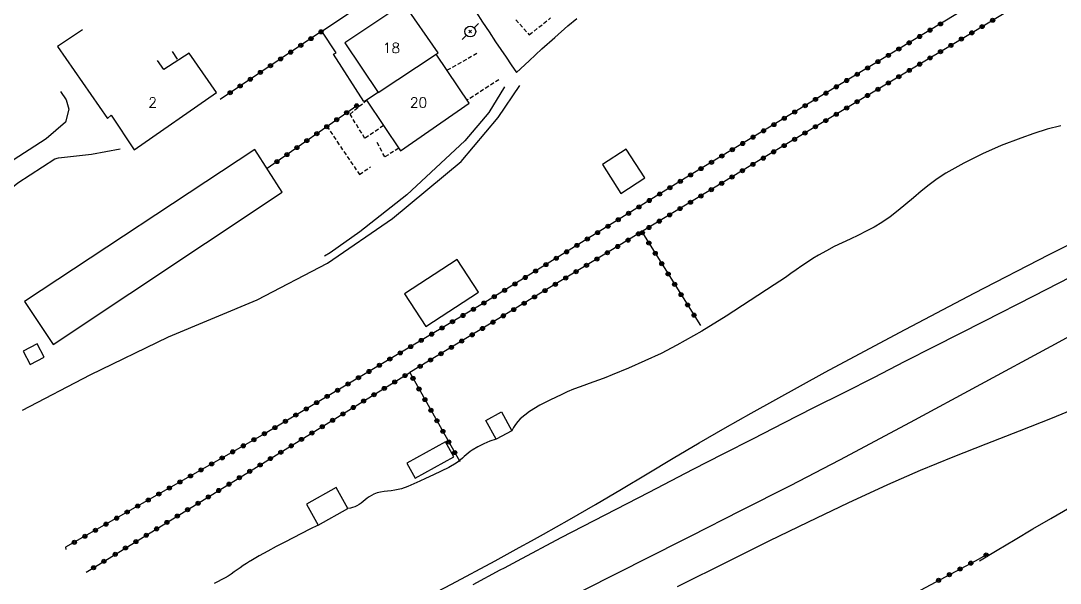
# Model space of a CAD drawing. Header units: millimetres. Extents: x 146998 to 148001, y 143000 to 144001.
# Drawn here: x 147371.3 to 147499.4, y 143668.2 to 143737.6 of the extents above; entities that cross this region are included whole.
import ezdxf
from ezdxf.enums import TextEntityAlignment as Align

# ---------------------------------------------------------------- set-up
doc = ezdxf.new("R2010")
doc.units = ezdxf.units.MM
doc.linetypes.add('DASHED', pattern=[0.75, 0.5, -0.25])
doc.layers.get('0').update_dxf_attribs({"linetype": 'CONTINUOUS'})
for name, color, linetype in [('W0001', 6, 'DASHED'), ('W0008', 7, 'CONTINUOUS'), ('W0014', 7, 'CONTINUOUS'), ('W0017', 7, 'CONTINUOUS'), ('W0071', 7, 'CONTINUOUS'), ('W0101', 7, 'CONTINUOUS'), ('W0104', 1, 'CONTINUOUS'), ('W0112', 1, 'DASHED'), ('W0211', 2, 'CONTINUOUS'), ('W0214', 2, 'CONTINUOUS'), ('W0300', 7, 'CONTINUOUS'), ('W0323', 7, 'CONTINUOUS'), ('W0473', 7, 'CONTINUOUS'), ('W0991', 7, 'CONTINUOUS'), ('W1102', 7, 'CONTINUOUS')]:
    doc.layers.add(name, color=color, linetype=linetype)
doc.styles.get("Standard").update_dxf_attribs({"font": 'romans.shx', "width": 0.85})

# ---------------------------------------------------------------- blocks, each defined once
blk = doc.blocks.new('T473')
for p, q in [((-0.166667, 0.166667), (0.166667, -0.166667)), ((-0.166667, -0.166667), (0.166667, 0.166667)), ((0.500001, 0.500001), (1.000002, 1.000002)), ((-1.000002, -1.000002), (-0.500001, -0.500001))]:
    blk.add_line(p, q)
blk.add_ellipse((0, 0), major_axis=(0.471405, 0.471405), ratio=1, start_param=5.4977871438, end_param=11.780972451)
blk = doc.blocks.new('t323o')
at = {"color": 0, "linetype": 'Continuous'}
for radius in [0.25, 0.15]:
    blk.add_circle((0, 0), radius, dxfattribs=at)

msp = doc.modelspace()

# ---------------------------------------------------------------- linework, layer by layer
at = {"layer": 'W0001'}
msp.add_lwpolyline([(147432.3, 143737.75), (147433.98, 143735.9), (147436.61, 143737.99)], dxfattribs=at)
at = {"layer": 'W0008'}
msp.add_lwpolyline([(147432.39, 143731.25), (147433.96, 143732.7), (147435.54, 143734.15), (147437.13, 143735.57), (147438.74, 143736.99), (147439.82, 143737.91)], dxfattribs=at)
at = {"layer": 'W0014'}
msp.add_lwpolyline([(147427.42, 143738.68), (147428.22, 143737.46), (147429.03, 143736.25), (147429.83, 143735.03), (147430.47, 143734.08), (147431.11, 143733.14), (147431.76, 143732.19), (147432.4, 143731.25)], dxfattribs=at)
at = {"layer": 'W0017'}
for points in [[(147376.18, 143728.92), (147376.89, 143727.88), (147377.19, 143726.74), (147376.77, 143725.1), (147374.42, 143723.08), (147369.63, 143719.97), (147365.01, 143717.01), (147362.86, 143715.79), (147361.63, 143715.38), (147359.26, 143715.08)], [(147363.67, 143711.8), (147370.92, 143717.62), (147375.47, 143720.59), (147375.94, 143720.71), (147380.01, 143721.18), (147383.54, 143721.83)]]:
    msp.add_lwpolyline(points, dxfattribs=at)
at = {"layer": 'W0071'}
for points in [[(147447.81, 143671), (147453.94, 143674.09), (147460.06, 143677.19), (147466.18, 143680.3), (147472.27, 143683.46), (147480.98, 143688.09), (147489.66, 143692.78), (147498.32, 143697.49), (147506.99, 143702.2), (147514.19, 143706.06), (147521.41, 143709.91), (147528.61, 143713.78), (147535.76, 143717.74), (147544.03, 143722.44), (147552.26, 143727.2), (147560.45, 143732.03), (147568.59, 143736.95), (147576.09, 143741.6), (147583.54, 143746.32), (147590.95, 143751.12), (147598.3, 143755.99)], [(147371.49, 143689.6), (147379.85, 143693.93), (147389.49, 143698.62), (147400.44, 143703.18), (147409.11, 143707.7), (147417.09, 143713.23), (147425.59, 143720.26), (147430.12, 143725.68), (147432.83, 143729.64)], [(147430.93, 143729.46), (147429, 143726.3), (147426.04, 143722.81), (147418.86, 143716.14), (147413.1, 143711.57), (147409.43, 143708.99), (147408.71, 143708.58)], [(147432.52, 143671), (147437.92, 143673.85), (147443.33, 143676.68), (147448.76, 143679.48), (147454.18, 143682.29), (147457.9, 143684.2), (147461.62, 143686.1), (147465.35, 143688), (147469.07, 143689.89), (147472.8, 143691.78), (147476.53, 143693.67), (147480.25, 143695.57), (147483.98, 143697.47), (147490.08, 143700.58), (147496.19, 143703.68), (147502.29, 143706.81)], [(147315.24, 143601.39), (147324.85, 143606.28), (147334.43, 143611.2), (147343.99, 143616.18), (147353.52, 143621.19), (147359.65, 143624.46), (147365.77, 143627.76), (147371.87, 143631.09), (147377.97, 143634.42), (147384.06, 143637.76), (147390.16, 143641.08), (147396.28, 143644.38), (147402.41, 143647.64), (147411.7, 143652.51), (147421.02, 143657.31), (147430.35, 143662.09), (147439.69, 143666.87), (147441.72, 143667.91), (147443.75, 143668.94), (147445.78, 143669.97), (147447.81, 143671)], [(147427.06, 143668.07), (147430.37, 143669.86), (147430.91, 143670.14), (147431.45, 143670.43), (147431.98, 143670.71), (147432.52, 143671)]]:
    msp.add_lwpolyline(points, dxfattribs=at)
at = {"layer": 'W0101'}
for points in [[(147422.49, 143733.5), (147422.72, 143733.66), (147418.52, 143739.77), (147411.23, 143734.91), (147415.34, 143728.79)], [(147378.89, 143736.52), (147375.79, 143734.44)], [(147375.79, 143734.44), (147381.95, 143725.57), (147382.43, 143725.98), (147382.42, 143725.99), (147385.24, 143721.71), (147395.39, 143728.77), (147392.05, 143733.62), (147388.91, 143731.6), (147388.92, 143731.6), (147388.13, 143732.73)], [(147426.56, 143727.48), (147422.49, 143733.5)], [(147415.34, 143728.79), (147413.91, 143727.84), (147418.08, 143721.58), (147426.56, 143727.48)]]:
    msp.add_lwpolyline(points, dxfattribs=at)
at = {"layer": 'W0104'}
msp.add_lwpolyline([(147413.91, 143727.84), (147413.58, 143727.67), (147409.85, 143733.49), (147410.18, 143733.67), (147408.4, 143736.33), (147415.47, 143741.08), (147416.93, 143738.71)], dxfattribs=at)
for points in [[(147400.12, 143721.76), (147371.73, 143702.98), (147375.28, 143697.7), (147403.49, 143716.48)], [(147448.23, 143718.23), (147445.93, 143721.78), (147442.99, 143719.88), (147445.28, 143716.33)], [(147425.1, 143708.16), (147418.6, 143703.93), (147421.22, 143699.91), (147427.72, 143704.14)], [(147371.56, 143696.86), (147372.43, 143695.2), (147374.15, 143696.11), (147373.28, 143697.77)], [(147430.55, 143689.38), (147431.82, 143687.05), (147429.89, 143686), (147428.62, 143688.32)], [(147423.64, 143685.69), (147418.89, 143683.06), (147419.92, 143681.2), (147424.67, 143683.83)], [(147410.18, 143680.03), (147406.51, 143677.98), (147407.95, 143675.39), (147411.62, 143677.44)]]:
    msp.add_lwpolyline(points, close=True, dxfattribs=at)
at = {"layer": 'W0112'}
for points in [[(147427.52, 143733.61), (147423.83, 143731.52)], [(147430.23, 143730.36), (147426.32, 143727.84)], [(147416.01, 143724.69), (147413.7, 143723.12), (147411.87, 143726.1), (147413.91, 143727.84)], [(147409, 143724.62), (147413.02, 143718.68), (147414.39, 143719.59)], [(147417.87, 143721.9), (147416.16, 143720.83), (147415.18, 143722.68)]]:
    msp.add_lwpolyline(points, dxfattribs=at)
at = {"layer": 'W0211'}
for points in [[(147429.76, 143671), (147431.25, 143671.81), (147432.74, 143672.62), (147434.23, 143673.44), (147435.71, 143674.26), (147438.94, 143676.08), (147442.15, 143677.95), (147445.35, 143679.84), (147448.53, 143681.74), (147451.72, 143683.65), (147454.91, 143685.54), (147458.12, 143687.4), (147461.35, 143689.23), (147470.45, 143694.25), (147479.61, 143699.17), (147488.82, 143704.01), (147498.06, 143708.77), (147501.96, 143710.71)], [(147502.52, 143690.26), (147498.46, 143688.58), (147494.38, 143686.98), (147490.29, 143685.39), (147486.21, 143683.79), (147482.16, 143682.12), (147478.14, 143680.36), (147473.24, 143678.09), (147468.36, 143675.77), (147463.5, 143673.4), (147458.66, 143671)], [(147365.95, 143641.44), (147371.68, 143643.34), (147377.35, 143645.39), (147382.98, 143647.59), (147388.54, 143649.92), (147393.51, 143652.21), (147398.41, 143654.65), (147403.27, 143657.17), (147408.13, 143659.69), (147413.55, 143662.48), (147418.97, 143665.28), (147424.38, 143668.12), (147429.76, 143671)], [(147458.66, 143671), (147456.51, 143669.92), (147454.36, 143668.84), (147452.2, 143667.76)]]:
    msp.add_lwpolyline(points, dxfattribs=at)
at = {"layer": 'W0214'}
for points in [[(147499.5, 143724.66), (147497.82, 143724.25), (147496.18, 143723.72), (147494.57, 143723.15), (147492.18, 143722.24), (147489.84, 143721.22), (147487.55, 143720.08), (147485.32, 143718.82), (147484.28, 143718.13), (147483.28, 143717.39), (147482.31, 143716.6), (147481.36, 143715.8), (147480.42, 143714.99), (147479.46, 143714.2), (147478.47, 143713.44), (147477.44, 143712.74), (147476.5, 143712.18), (147475.53, 143711.66), (147474.55, 143711.17), (147473.56, 143710.7), (147472.57, 143710.23), (147471.58, 143709.76), (147470.61, 143709.26), (147469.65, 143708.72), (147468.95, 143708.29), (147468.26, 143707.84), (147467.58, 143707.38), (147466.9, 143706.91), (147466.22, 143706.43), (147465.55, 143705.96), (147464.87, 143705.5), (147464.18, 143705.04), (147461.22, 143703.12), (147458.25, 143701.2), (147455.25, 143699.33), (147452.17, 143697.59), (147450.22, 143696.59), (147448.22, 143695.66), (147446.21, 143694.78), (147444.19, 143693.92), (147443.41, 143693.6), (147442.62, 143693.31), (147441.82, 143693.02), (147441.03, 143692.74), (147440.23, 143692.46), (147439.44, 143692.16), (147438.66, 143691.83), (147437.89, 143691.48), (147436.58, 143690.85), (147435.28, 143690.18), (147434.02, 143689.42), (147432.87, 143688.5), (147432.55, 143688.18), (147432.27, 143687.83), (147432.03, 143687.45), (147431.82, 143687.05)], [(147429.89, 143686), (147429.13, 143685.74), (147428.38, 143685.42), (147427.65, 143685.07), (147426.95, 143684.66), (147426.69, 143684.48), (147426.43, 143684.29), (147426.19, 143684.08), (147425.96, 143683.86), (147425.72, 143683.65), (147425.48, 143683.44), (147425.23, 143683.24), (147424.97, 143683.05), (147424.06, 143682.52), (147423.11, 143682.04), (147422.15, 143681.6), (147421.19, 143681.16), (147420.47, 143680.82), (147419.74, 143680.48), (147418.99, 143680.16), (147418.23, 143679.89), (147417.81, 143679.78), (147417.38, 143679.7), (147416.95, 143679.64), (147416.51, 143679.59), (147416.08, 143679.54), (147415.64, 143679.47), (147415.21, 143679.36), (147414.8, 143679.21), (147414.51, 143679.07), (147414.24, 143678.9), (147413.99, 143678.71), (147413.75, 143678.51), (147413.51, 143678.31), (147413.26, 143678.12), (147413, 143677.94), (147412.73, 143677.79), (147412.46, 143677.67), (147412.19, 143677.57), (147411.91, 143677.5), (147411.62, 143677.44)], [(147489.5, 143671), (147491.68, 143672.32), (147493.87, 143673.64), (147496.07, 143674.94), (147498.27, 143676.23), (147504.02, 143679.56)], [(147407.95, 143675.39), (147406.92, 143674.88), (147405.89, 143674.37), (147404.86, 143673.84), (147403.84, 143673.31), (147402.78, 143672.75), (147401.72, 143672.18), (147400.67, 143671.6), (147399.63, 143671)], [(147399.63, 143671), (147399.59, 143670.98), (147399.55, 143670.95), (147399.51, 143670.93), (147399.47, 143670.9), (147399.09, 143670.66), (147398.71, 143670.4), (147398.34, 143670.14), (147397.97, 143669.88), (147397.6, 143669.61), (147397.23, 143669.36), (147396.85, 143669.11), (147396.46, 143668.88), (147395.14, 143668.18)]]:
    msp.add_lwpolyline(points, dxfattribs=at)
at = {"layer": 'W0300'}
msp.add_lwpolyline([(147390.61, 143732.89), (147389.99, 143733.85)], dxfattribs=at)
at = {"layer": 'W0323'}
for points in [[(147540.26, 143770.73), (147513.9, 143755.16), (147486.79, 143738.52), (147453.73, 143718.52), (147428.81, 143703.06), (147401.62, 143686.84), (147376.8, 143672.66), (147376.82, 143672.4)], [(147529.93, 143761.14), (147514.44, 143751.8), (147488.37, 143736.04), (147462.46, 143720.46), (147419.24, 143694.21)], [(147408.4, 143736.33), (147395.84, 143727.92)], [(147412.71, 143727.15), (147401.64, 143719.39)], [(147447.85, 143711.59), (147455.08, 143700.03)], [(147381.64, 143671), (147419.24, 143694.21), (147425.41, 143683.24)], [(147376.11, 143610.21), (147421.28, 143634.82), (147488.99, 143671)], [(147379.33, 143669.57), (147381.64, 143671)], [(147488.99, 143671), (147490.38, 143671.75)]]:
    msp.add_lwpolyline(points, dxfattribs=at)
at = {"layer": 'W1102'}
msp.add_lwpolyline([(147415.34, 143728.79), (147422.49, 143733.5)], dxfattribs=at)

# ---------------------------------------------------------------- block references
at = {"layer": 'W0323'}
for p, rotation in [((147491.11, 143737.69), 211.1521184702295), ((147408.3, 143736.27), 213.8172674586517), ((147483.39, 143736.47), 211.1674489102795), ((147484.68, 143737.24), 211.1674489102795), ((147488.54, 143736.14), 211.1521184702295), ((147489.82, 143736.92), 211.1521184702295), ((147407.06, 143735.43), 213.8172674586517), ((147480.82, 143734.91), 211.1674489102795), ((147482.11, 143735.69), 211.1674489102795), ((147487.26, 143735.37), 211.0105673302066), ((147404.56, 143733.76), 213.8172674586517), ((147405.81, 143734.6), 213.8172674586517), ((147479.54, 143734.14), 211.1674489102795), ((147484.68, 143733.82), 211.0105673302066), ((147485.97, 143734.59), 211.0105673302066), ((147403.32, 143732.93), 213.8172674586517), ((147476.97, 143732.59), 211.1674489102795), ((147478.26, 143733.36), 211.1674489102795), ((147482.11, 143732.28), 211.0105673302066), ((147483.4, 143733.05), 211.0105673302066), ((147400.82, 143731.26), 213.8172674586517), ((147402.07, 143732.09), 213.8172674586517), ((147474.41, 143731.03), 211.1674489102795), ((147475.69, 143731.81), 211.1674489102795), ((147480.83, 143731.5), 211.0105673302066), ((147399.58, 143730.42), 213.8172674586517), ((147473.12, 143730.26), 211.1674489102795), ((147478.26, 143729.96), 211.0105673302066), ((147479.54, 143730.73), 211.0105673302066), ((147397.09, 143728.75), 213.8172674586517), ((147398.33, 143729.59), 213.8172674586517), ((147470.56, 143728.7), 211.1674489102795), ((147471.84, 143729.48), 211.1674489102795), ((147475.68, 143728.41), 211.0105673302066), ((147476.97, 143729.18), 211.0105673302066), ((147412.69, 143727.14), 215.0347202032238), ((147467.99, 143727.15), 211.1674489102795), ((147469.27, 143727.93), 211.1674489102795), ((147474.4, 143727.64), 211.0105673302066), ((147411.46, 143726.28), 215.0347202032238), ((147466.71, 143726.37), 211.1674489102795), ((147471.83, 143726.09), 211.0105673302066), ((147473.11, 143726.87), 211.0105673302066), ((147409, 143724.56), 215.0347202032238), ((147410.23, 143725.42), 215.0347202032238), ((147464.14, 143724.82), 211.1674489102795), ((147465.42, 143725.6), 211.1674489102795), ((147469.26, 143724.55), 211.0105673302066), ((147470.54, 143725.32), 211.0105673302066), ((147407.78, 143723.7), 215.0347202032238), ((147461.57, 143723.27), 211.1674489102795), ((147462.86, 143724.05), 211.1674489102795), ((147467.97, 143723.78), 211.0105673302066), ((147405.32, 143721.98), 215.0347202032238), ((147406.55, 143722.84), 215.0347202032238), ((147460.29, 143722.49), 211.1674489102795), ((147465.4, 143722.23), 211.0105673302066), ((147466.69, 143723), 211.0105673302066), ((147404.09, 143721.12), 215.0347202032238), ((147457.72, 143720.94), 211.1674489102795), ((147459.01, 143721.72), 211.1674489102795), ((147462.83, 143720.68), 211.0105673302066), ((147464.11, 143721.46), 211.0105673302066), ((147402.86, 143720.25), 215.0347202032238), ((147455.15, 143719.39), 211.1674489102795), ((147456.44, 143720.16), 211.1674489102795), ((147461.55, 143719.91), 211.2781191200036), ((147453.87, 143718.61), 211.1674489102795), ((147458.98, 143718.35), 211.2781191200036), ((147460.26, 143719.13), 211.2781191200036), ((147451.32, 143717.03), 211.8322546717348), ((147452.6, 143717.82), 211.8322546717348), ((147456.42, 143716.79), 211.2781191200036), ((147457.7, 143717.57), 211.2781191200036), ((147450.05, 143716.24), 211.8322546717348), ((147455.14, 143716.01), 211.2781191200036), ((147447.5, 143714.66), 211.8322546717348), ((147448.77, 143715.45), 211.8322546717348), ((147452.57, 143714.46), 211.2781191200036), ((147453.85, 143715.23), 211.2781191200036), ((147444.95, 143713.08), 211.8322546717348), ((147446.22, 143713.87), 211.8322546717348), ((147451.29, 143713.68), 211.2781191200036), ((147443.68, 143712.28), 211.8322546717348), ((147448.73, 143712.12), 211.2781191200036), ((147450.01, 143712.9), 211.2781191200036), ((147441.13, 143710.7), 211.8322546717348), ((147442.4, 143711.49), 211.8322546717348), ((147446.16, 143710.56), 211.2781191200036), ((147447.44, 143711.34), 211.2781191200036), ((147447.92, 143711.47), 302.0383453489238), ((147438.58, 143709.12), 211.8322546717348), ((147439.85, 143709.91), 211.8322546717348), ((147444.88, 143709.78), 211.2781191200036), ((147448.72, 143710.2), 302.0383453489238), ((147437.3, 143708.33), 211.8322546717348), ((147442.32, 143708.23), 211.2781191200036), ((147443.6, 143709), 211.2781191200036), ((147449.51, 143708.93), 302.0383453489238), ((147434.75, 143706.75), 211.8322546717348), ((147436.03, 143707.54), 211.8322546717348), ((147439.75, 143706.67), 211.2781191200036), ((147441.03, 143707.45), 211.2781191200036), ((147450.31, 143707.66), 302.0383453489238), ((147433.48, 143705.95), 211.8322546717348), ((147438.47, 143705.89), 211.2781191200036), ((147451.1, 143706.39), 302.0383453489238), ((147430.93, 143704.37), 211.8322546717348), ((147432.21, 143705.16), 211.8322546717348), ((147435.91, 143704.33), 211.2781191200036), ((147437.19, 143705.11), 211.2781191200036), ((147451.9, 143705.11), 302.0383453489238), ((147428.38, 143702.8), 210.8048537310678), ((147429.66, 143703.58), 211.8322546717348), ((147433.34, 143702.77), 211.2781191200036), ((147434.62, 143703.55), 211.2781191200036), ((147452.69, 143703.84), 302.0383453489238), ((147427.09, 143702.03), 210.8048537310678), ((147432.06, 143701.99), 211.2781191200036), ((147453.49, 143702.57), 302.0383453489238), ((147424.51, 143700.49), 210.8048537310678), ((147425.8, 143701.26), 210.8048537310678), ((147429.5, 143700.44), 211.2781191200036), ((147430.78, 143701.22), 211.2781191200036), ((147454.29, 143701.3), 302.0383453489238), ((147421.94, 143698.96), 210.8048537310678), ((147423.22, 143699.73), 210.8048537310678), ((147426.93, 143698.88), 211.2781191200036), ((147428.21, 143699.66), 211.2781191200036), ((147420.65, 143698.19), 210.8048537310678), ((147425.65, 143698.1), 211.2781191200036), ((147418.07, 143696.65), 210.8048537310678), ((147419.36, 143697.42), 210.8048537310678), ((147423.09, 143696.54), 211.2781191200036), ((147424.37, 143697.32), 211.2781191200036), ((147415.49, 143695.12), 210.8048537310678), ((147416.78, 143695.88), 210.8048537310678), ((147421.8, 143695.76), 211.2781191200036), ((147414.21, 143694.35), 210.8048537310678), ((147418.66, 143693.85), 31.6836458289193), ((147420.52, 143694.99), 211.2781191200036), ((147411.63, 143692.81), 210.8048537310678), ((147412.92, 143693.58), 210.8048537310678), ((147417.38, 143693.06), 31.6836458289193), ((147419.64, 143693.5), 299.3721392467966), ((147409.05, 143691.28), 210.8048537310678), ((147410.34, 143692.04), 210.8048537310678), ((147414.83, 143691.48), 31.6836458289193), ((147416.1, 143692.27), 31.6836458289193), ((147420.38, 143692.19), 299.3721392467966), ((147407.76, 143690.51), 210.8048537310678), ((147412.28, 143689.91), 31.6836458289193), ((147413.55, 143690.7), 31.6836458289193), ((147421.11, 143690.88), 299.3721392467966), ((147405.19, 143688.97), 210.8048537310678), ((147406.48, 143689.74), 210.8048537310678), ((147411, 143689.12), 31.6836458289193), ((147421.85, 143689.57), 299.3721392467966), ((147402.61, 143687.43), 210.8048537310678), ((147403.9, 143688.2), 210.8048537310678), ((147408.45, 143687.54), 31.6836458289193), ((147409.72, 143688.33), 31.6836458289193), ((147422.58, 143688.27), 299.3721392467966), ((147401.32, 143686.67), 209.7486101961769), ((147407.17, 143686.76), 31.6836458289193), ((147423.32, 143686.96), 299.3721392467966), ((147398.71, 143685.18), 209.7486101961769), ((147400.02, 143685.93), 209.7486101961769), ((147404.62, 143685.18), 31.6836458289193), ((147405.89, 143685.97), 31.6836458289193), ((147424.05, 143685.65), 299.3721392467966), ((147396.11, 143683.69), 209.7486101961769), ((147397.41, 143684.44), 209.7486101961769), ((147402.06, 143683.61), 31.6836458289193), ((147403.34, 143684.39), 31.6836458289193), ((147424.79, 143684.35), 299.3721392467966), ((147393.5, 143682.21), 209.7486101961769), ((147394.81, 143682.95), 209.7486101961769), ((147400.79, 143682.82), 31.6836458289193), ((147392.2, 143681.46), 209.7486101961769), ((147398.23, 143681.24), 31.6836458289193), ((147399.51, 143682.03), 31.6836458289193), ((147389.6, 143679.97), 209.7486101961769), ((147390.9, 143680.72), 209.7486101961769), ((147395.68, 143679.67), 31.6836458289193), ((147396.96, 143680.45), 31.6836458289193), ((147386.99, 143678.48), 209.7486101961769), ((147388.3, 143679.23), 209.7486101961769), ((147394.41, 143678.88), 31.6836458289193), ((147385.69, 143677.74), 209.7486101961769), ((147391.85, 143677.3), 31.6836458289193), ((147393.13, 143678.09), 31.6836458289193), ((147383.09, 143676.25), 209.7486101961769), ((147384.39, 143677), 209.7486101961769), ((147390.58, 143676.51), 31.6836458289193), ((147380.48, 143674.76), 209.7486101961769), ((147381.78, 143675.51), 209.7486101961769), ((147388.02, 143674.94), 31.6836458289193), ((147389.3, 143675.73), 31.6836458289193), ((147377.88, 143673.27), 209.7486101961769), ((147379.18, 143674.02), 209.7486101961769), ((147385.47, 143673.36), 31.6836458289193), ((147386.75, 143674.15), 31.6836458289193), ((147384.19, 143672.58), 31.6836458289193), ((147381.52, 143670.93), 31.68364582899522), ((147382.92, 143671.79), 31.6836458289193), ((147488.42, 143670.7), 28.12057752629688), ((147490.31, 143671.71), 28.1205775264651), ((147380.25, 143670.14), 31.68364582899522), ((147487.1, 143669.99), 28.12057752629688), ((147484.45, 143668.58), 28.12057752629688), ((147485.78, 143669.28), 28.12057752629688)]:
    msp.add_blockref('t323o', p, dxfattribs=dict(at, rotation=rotation))
at = {"layer": 'W0473'}
msp.add_blockref('T473', (147426.7, 143736.3), dxfattribs=at)

# ---------------------------------------------------------------- texts
at = {"layer": 'W0991'}
for s, p in [('18', (147416.98, 143734.28)), ('2', (147387.54, 143727.55)), ('20', (147420.32, 143727.54))]:
    msp.add_text(s, height=1.25, dxfattribs=at).set_placement(p, align=Align.MIDDLE_CENTER)

doc.saveas('drawing.dxf')
